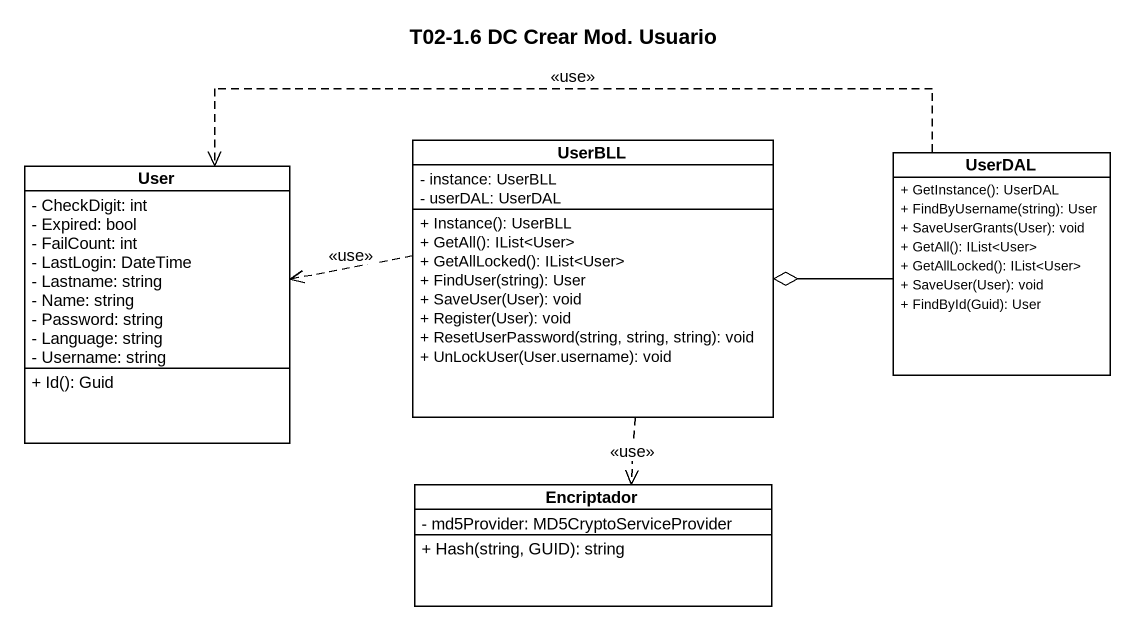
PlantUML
@startuml
title T02-1.6 DC Crear Mod. Usuario
hide circle
hide empty members
skinparam classAttributeIconSize 0
class User {
  - CheckDigit: int
  - Expired: bool
  - FailCount: int
  - LastLogin: DateTime
  - Lastname: string
  - Name: string
  - Password: string
  - Language: string
  - Username: string
  + Id(): Guid
}
class UserBLL {
  - instance: UserBLL
  - userDAL: UserDAL
  + Instance(): UserBLL
  + GetAll(): IList<User>
  + GetAllLocked(): IList<User>
  + FindUser(string): User
  + SaveUser(User): void
  + Register(User): void
  + ResetUserPassword(string, string, string): void
  + UnLockUser(User.username): void
}
class UserDAL {
  + GetInstance(): UserDAL
  + FindByUsername(string): User
  + SaveUserGrants(User): void
  + GetAll(): IList<User>
  + GetAllLocked(): IList<User>
  + SaveUser(User): void
  + FindById(Guid): User
}
class Encriptador {
  - md5Provider: MD5CryptoServiceProvider
  + Hash(string, GUID): string
}
UserBLL .left.> User : <<use>>
UserBLL ..> Encriptador : <<use>>
UserDAL .left.> User : <<use>>
UserDAL -left-o UserBLL
@enduml
